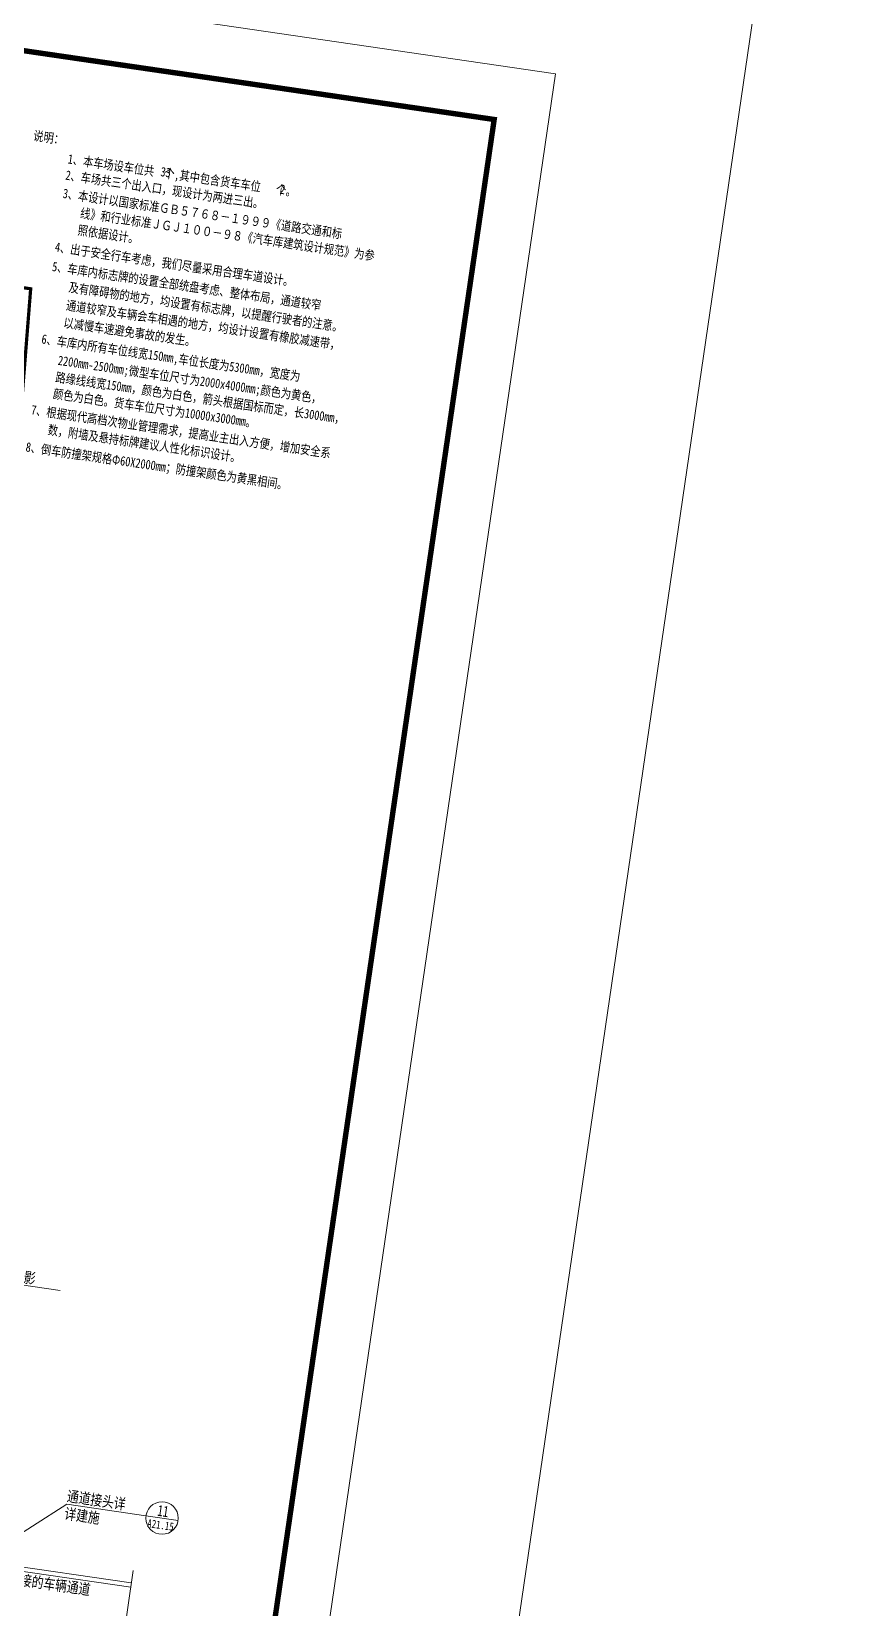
# Model space of a CAD drawing. Header units: inches. Extents: x -414268 to 632271, y -366004 to 318730.
# Drawn here: x 594107 to 632271, y 67089 to 139950 of the extents above; entities that cross this region are included whole.
import ezdxf
from ezdxf.enums import TextEntityAlignment as Align

# ---------------------------------------------------------------- set-up
doc = ezdxf.new("R2010")
doc.units = ezdxf.units.IN
doc.header["$LTSCALE"] = 1200
doc.header["$MEASUREMENT"] = 0
doc.linetypes.add('LTP-UG1$0$HIDDEN', pattern=[0.375, 0.25, -0.125])
doc.layers.get('0').update_dxf_attribs({"linetype": 'CONTINUOUS', "lineweight": 0})
for name, color, linetype, lineweight in [('DY1', 7, 'CONTINUOUS', 0), ('LTP-UG1$0$A-CONC-PART', 7, 'CONTINUOUS', 0), ('PUB_TEXT', 7, 'CONTINUOUS', 0), ('PUB_TITLE', 7, 'CONTINUOUS', 0), ('STAIR', 7, 'CONTINUOUS', 0), ('WALL', 7, 'CONTINUOUS', 0)]:
    doc.layers.add(name, color=color, linetype=linetype, lineweight=lineweight)
doc.styles.add('-黑体', font='simhei.ttf', dxfattribs={"width": 0.8})

msp = doc.modelspace()

# ---------------------------------------------------------------- linework, layer by layer
at = {"color": 5}
msp.add_lwpolyline([(-360113, 318730.5), (632270.7, 173592.9), (607641.9, 5192.1), (-384741.9, 150329.7)], close=True, dxfattribs=at)
msp.add_lwpolyline([(588725.8, 80590.8), (590692, 82469), (595423.8, 81777)])
at = {"layer": 'DY1'}
for p, q in [((595740.4, 71908.3), (589291.5, 67783.8)), ((599395.8, 71373.6), (595740.4, 71908.3)), ((599395.8, 71373.6), (600880, 71156.6))]:
    msp.add_line(p, q, dxfattribs=at)
msp.add_circle((600137.9, 71265.1), 750, dxfattribs=at)
at = {"layer": 'LTP-UG1$0$A-CONC-PART', "linetype": 'LTP-UG1$0$HIDDEN', "ltscale": 3, "const_width": 150}
msp.add_lwpolyline([(592226.8, 104814.5), (594067.2, 128063.2), (518649.4, 139088.4, -0.0493467), (502028.4, 140198.1, -0.0493467)], format="xyb", dxfattribs=at)
at = {"layer": 'PUB_TITLE'}
msp.add_lwpolyline([(456188.9, 55592.8), (471383.6, 159487.6), (618320.5, 137997.8), (603125.7, 34103.1)], close=True, dxfattribs=at)
at = {"layer": 'PUB_TITLE', "const_width": 250}
msp.add_lwpolyline([(462734.9, 57162.1), (601013.8, 36938.6), (615485, 135885.9), (477206.1, 156109.4)], close=True, dxfattribs=at)
at = {"layer": 'STAIR'}
msp.add_line((598271.6, 65220.6), (598800.7, 68838.1), dxfattribs=at)
at = {"layer": 'WALL'}
for p, q in [((590340.5, 69294.8), (598688.9, 68073.8)), ((590369.4, 69492.7), (598717.8, 68271.7))]:
    msp.add_line(p, q, dxfattribs=at)

# ---------------------------------------------------------------- texts
at = {"lineweight": 0, "style": '-黑体', "width": 0.8}
for s, height, p in [('说明：', 434.29, (594165.6, 134938.2)), ('1、本车场设车位共  个,其中包含货车车位   个。', 434.295, (595761.8, 133857.9)), ('2、车场共三个出入口，现设计为两进三出。', 434.295, (595652.4, 133110)), ('3、本设计以国家标准ＧＢ５７６８－１９９９《道路交通和标', 434.295, (595529.2, 132267.4)), ('线》和行业标准ＪＧＪ１００－９８《汽车库建筑设计规范》为参', 434.295, (596331.6, 131358)), ('照依据设计。', 434.29, (596216.7, 130572.3)), ('4、出于安全行车考虑，我们尽量采用合理车道设计。', 434.295, (595166.9, 129790.2)), ('5、车库内标志牌的设置全部统盘考虑、整体布局，通道较窄', 434.295, (595035, 128888.6)), ('及有障碍物的地方，均设置有标志牌，以提醒行驶者的注意。', 434.295, (595797.3, 127930)), ('通道较窄及车辆会车相遇的地方，均设计设置有橡胶减速带，', 434.295, (595675.8, 127099)), ('以减慢车速避免事故的发生。', 434.295, (595558.4, 126296.2)), ('6、车库内所有车位线宽150mm,车位长度为5300mm，宽度为', 434.295, (594545.5, 125541.5)), ('2200mm-2500mm;微型车位尺寸为2000x4000mm;颜色为黄色，', 434.295, (595303.4, 124553.1)), ('路缘线线宽150mm，颜色为白色，箭头根据国标而定，长3000mm，', 434.295, (595189.7, 123775.5)), ('颜色为白色。货车车位尺寸为10000x3000mm。', 434.295, (595078.7, 123016.4)), ('7、根据现代高档次物业管理需求，提高业主出入方便，增加安全系', 434.295, (594066.7, 122268)), ('数，附墙及悬持标牌建议人性化标识设计。', 434.295, (594834.7, 121348)), ('8、倒车防撞架规格Φ60X2000mm；防撞架颜色为黄黑相间。', 434.295, (593815.8, 120552.4))]:
    msp.add_text(s, height=height, rotation=351.6794, dxfattribs=at).set_placement(p)
at = {"color": 1, "lineweight": 0, "style": '-黑体', "width": 0.8}
for s, height, p in [('33', 434.29, (600044, 133272.3)), ('2', 434.3, (605563.9, 132459))]:
    msp.add_text(s, height=height, rotation=351.6794, dxfattribs=at).set_placement(p)
at = {"layer": 'DY1', "style": '-黑体', "width": 0.8}
for s, p in [('通道接头详', (595717.5, 72048)), ('详建施', (595599.6, 71241.6))]:
    msp.add_text(s, height=500, rotation=351.6794, dxfattribs=at).set_placement(p)
msp.add_text('A21.15', height=375, rotation=351.6794, dxfattribs=at).set_placement((600071, 70945.9), align=Align.MIDDLE)
at = {"layer": 'DY1', "style": '-黑体', "width": 0.695312}
msp.add_attdef('11', text='1', height=510, rotation=351.6794, dxfattribs=at).set_placement((599896.4, 71376.2), (600401.1, 71302.4), align=Align.FIT)
at = {"layer": 'PUB_TEXT', "style": '-黑体', "width": 0.8}
for s, p in [('上部车道投影', (591018.6, 82551)), ('与公共停车场连接的车辆通道', (589766.6, 68725.4))]:
    msp.add_text(s, height=500, rotation=351.6794, dxfattribs=at).set_placement(p)

doc.saveas('drawing.dxf')
